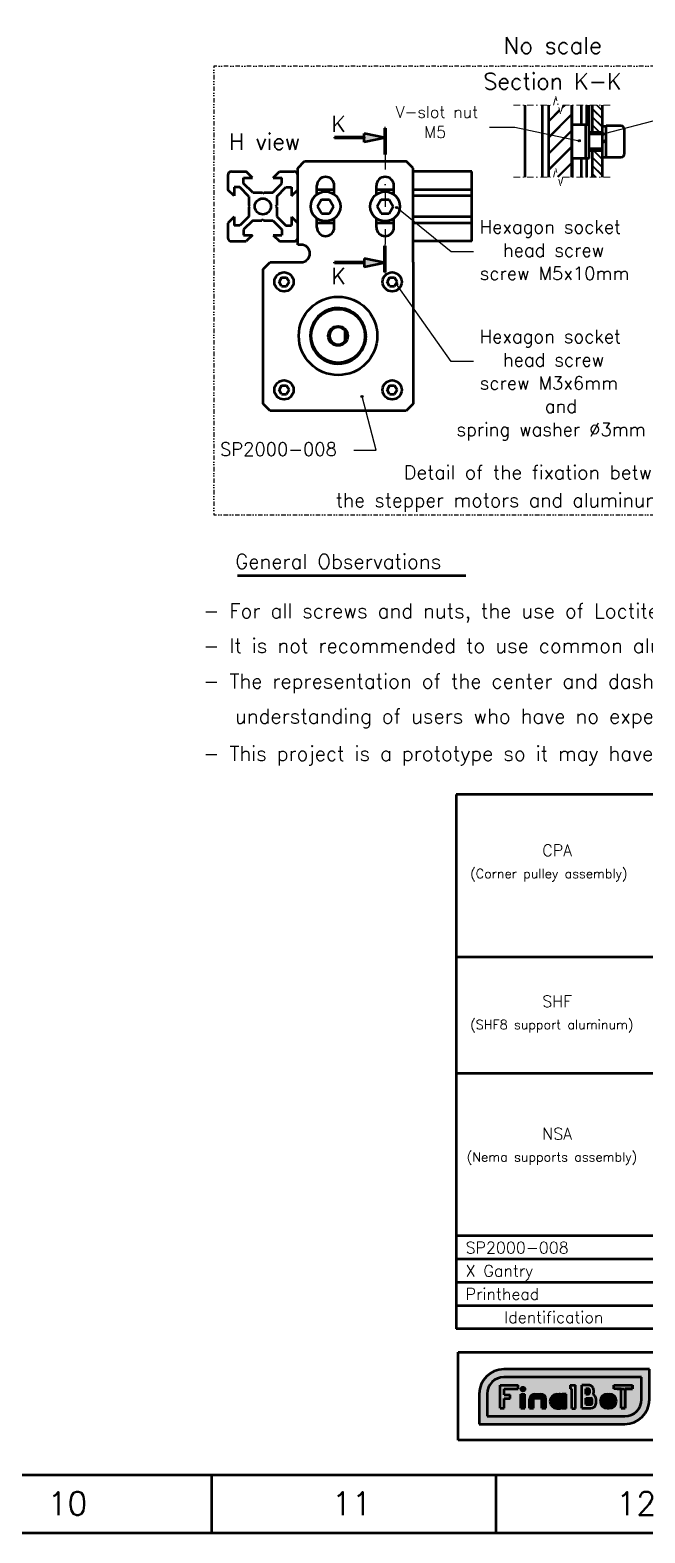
# Model space of a CAD drawing. Extents: x 21047 to 22882, y -7321 to -6014.
# Drawn here: x 22192 to 22457, y -7321 to -6674 of the extents above; entities that cross this region are included whole.
import ezdxf

# ---------------------------------------------------------------- set-up
doc = ezdxf.new("R2010")
doc.units = 0
for name, pattern in [('DASHDOTTINY', [3.81, 1.905, -0.9525, 0, -0.9525]), ('DIVIDE', [31.75, 12.7, -6.35, 0, -6.35, 0, -6.35]), ('DIVIDETINY', [4.7625, 1.905, -0.9525, 0, -0.9525, 0, -0.9525])]:
    doc.linetypes.add(name, pattern=pattern)
for name, color, linetype in [('Corte', 130, 'DIVIDE'), ('Cotas', 90, 'Continuous'), ('Detalhe', 132, 'DIVIDETINY'), ('Hachura', 9, 'Continuous')]:
    doc.layers.add(name, color=color, linetype=linetype)
for name, color, linetype, lineweight in [('Encurtamento', 61, 'DASHDOTTINY', 13), ('Fixação e Transmissão', 5, 'Continuous', 50), ('Perfis e Cantoneiras', 2, 'Continuous', 50), ('Peças Usinadas', 120, 'Continuous', 50)]:
    doc.layers.add(name, color=color, linetype=linetype, lineweight=lineweight)
doc.layers.add('Motores', color=7, linetype='Continuous', lineweight=50, true_color=0x55ff00)
doc.styles.get("Standard").update_dxf_attribs({"font": 'romans.shx'})

# ---------------------------------------------------------------- blocks, each defined once
blk = doc.blocks.new('Logo FinalBot')
at = {"layer": 'Peças Usinadas'}
h = blk.add_hatch(color=160, dxfattribs=at)
h.dxf.hatch_style = 1
h.paths.add_polyline_path([(20.07, -3.68), (20.07, 4.02), (-16.79, 4.02, 0.414214), (-22.99, -2.18), (-22.99, -9.88), (13.87, -9.88, 0.414214), (20.07, -3.68)])
h.paths.add_polyline_path([(-16.79, 2.02), (18.07, 2.02), (18.07, -3.68, -0.414214), (13.87, -7.88), (-20.99, -7.88), (-20.99, -2.18, -0.414214), (-16.79, 2.02)], flags=16)
h.paths.add_polyline_path([(-17.68, 0.02), (-13.16, 0.02), (-13.16, -0.98), (-16.68, -0.98), (-16.68, -2.43), (-15.18, -2.43), (-15.18, -3.43), (-16.68, -3.43), (-16.68, -5.88), (-17.68, -5.88), (-17.68, 0.02)], flags=0)
h.paths.add_polyline_path([(0, 0), (1.39, 0), (1.39, -5.9), (0.39, -5.9), (0.39, -0.93), (0, -0.93), (0, 0)], flags=0)
h.paths.add_polyline_path([(-11.45, -1.02, -1), (-12.45, -1.02, -1), (-11.45, -1.02)], flags=0)
h.paths.add_polyline_path([(2.96, 0.02), (4.68, 0.02, -0.004522), (4.7, 0.02, -0.411567), (5.9, -1.2), (5.9, -1.97, -0.084636), (5.83, -2.4, -0.287129), (6.56, -3.57), (6.56, -4.58, -0.414214), (5.26, -5.88), (2.96, -5.88), (2.96, 0.02)], flags=0)
h.paths.add_polyline_path([(-12.45, -2.27), (-11.45, -2.27), (-11.45, -5.88), (-12.45, -5.88), (-12.45, -2.27)], flags=0)
h.paths.add_polyline_path([(-10.25, -3.57, -0.414214), (-8.95, -2.27), (-7.45, -2.27, -0.414213), (-6.15, -3.57), (-6.15, -5.88), (-7.15, -5.88), (-7.15, -3.57, 0.414214), (-7.45, -3.27), (-8.95, -3.27, 0.414214), (-9.25, -3.57), (-9.25, -5.88), (-10.25, -5.88), (-10.25, -3.57)], flags=0)
h.paths.add_polyline_path([(-5.11, -4.09, -0.414214), (-3.31, -2.29), (-2.81, -2.29, -0.11565), (-2.01, -2.48), (-2.01, -2.29), (-1.01, -2.29), (-1.01, -5.9), (-2.01, -5.9), (-2.01, -5.71, -0.114336), (-2.8, -5.9), (-3.3, -5.9, -0.411757), (-5.11, -4.09)], flags=0)
h.paths.add_polyline_path([(-4.11, -4.09, -0.414214), (-3.31, -3.29), (-2.81, -3.29, -0.414213), (-2.01, -4.09), (-2.01, -4.21, -0.37241), (-2.8, -4.9), (-3.3, -4.9, -0.40873), (-4.11, -4.09)], flags=0)
h.paths.add_polyline_path([(3.96, -3.27), (5.26, -3.27, -0.414214), (5.56, -3.57), (5.56, -4.58, -0.414214), (5.26, -4.88), (3.96, -4.88), (3.96, -3.27)], flags=0)
h.paths.add_polyline_path([(7.6, -4.07, -0.414214), (9.4, -2.27), (9.92, -2.27, -0.414214), (11.72, -4.07, -0.411757), (9.91, -5.87), (9.41, -5.87, -0.411757), (7.6, -4.07)], flags=0)
h.paths.add_polyline_path([(8.6, -4.07, -0.414214), (9.4, -3.27), (9.92, -3.27, -0.414214), (10.72, -4.07, -0.40873), (9.91, -4.87), (9.41, -4.87, -0.40873), (8.6, -4.07)], flags=0)
h.paths.add_polyline_path([(3.96, -0.98), (4.68, -0.98, -0.007603), (4.69, -0.98, -0.003081), (4.69, -0.98, -0.407969), (4.9, -1.2), (4.9, -1.97, -0.414214), (4.6, -2.27), (3.96, -2.27), (3.96, -0.98)], flags=0)
h = blk.add_hatch(color=7, dxfattribs=at)
h.dxf.hatch_style = 1
h.paths.add_polyline_path([(18.07, 2.02), (-16.79, 2.02, 0.414214), (-20.99, -2.18), (-20.99, -7.88), (13.87, -7.88, 0.414214), (18.07, -3.68), (18.07, 2.02)])
h.paths.add_polyline_path([(-17.68, 0.02), (-13.16, 0.02), (-13.16, -0.98), (-16.68, -0.98), (-16.68, -2.43), (-15.18, -2.43), (-15.18, -3.43), (-16.68, -3.43), (-16.68, -5.88), (-17.68, -5.88), (-17.68, 0.02)], flags=16)
h.paths.add_polyline_path([(-12.45, -2.27), (-11.45, -2.27), (-11.45, -5.88), (-12.45, -5.88), (-12.45, -2.27)], flags=16)
h.paths.add_polyline_path([(-8.95, -2.27), (-7.45, -2.27, -0.414213), (-6.15, -3.57), (-6.15, -5.88), (-7.15, -5.88), (-7.15, -3.57, 0.414214), (-7.45, -3.27), (-8.95, -3.27, 0.414214), (-9.25, -3.57), (-9.25, -5.88), (-10.25, -5.88), (-10.25, -3.57, -0.414214), (-8.95, -2.27)], flags=16)
h.paths.add_polyline_path([(-3.31, -2.29), (-2.81, -2.29, -0.11565), (-2.01, -2.48), (-2.01, -2.29), (-1.01, -2.29), (-1.01, -5.9), (-2.01, -5.9), (-2.01, -5.71, -0.114336), (-2.8, -5.9), (-3.3, -5.9, -0.411757), (-5.11, -4.09, -0.414214), (-3.31, -2.29)], flags=16)
h.paths.add_polyline_path([(-3.31, -3.29), (-2.81, -3.29, -0.414213), (-2.01, -4.09), (-2.01, -4.21, -0.37241), (-2.8, -4.9), (-3.3, -4.9, -0.40873), (-4.11, -4.09, -0.414214), (-3.31, -3.29)], flags=0)
h.paths.add_polyline_path([(0.39, -0.93), (0, -0.93), (0, 0), (1.39, 0), (1.39, -5.9), (0.39, -5.9), (0.39, -0.93)], flags=16)
h.paths.add_polyline_path([(2.96, 0.02), (4.68, 0.02, -0.004522), (4.7, 0.02, -0.411567), (5.9, -1.2), (5.9, -1.97, -0.084636), (5.83, -2.4, -0.287129), (6.56, -3.57), (6.56, -4.58, -0.414214), (5.26, -5.88), (2.96, -5.88), (2.96, 0.02)], flags=16)
h.paths.add_polyline_path([(3.96, -3.27), (5.26, -3.27, -0.414214), (5.56, -3.57), (5.56, -4.58, -0.414214), (5.26, -4.88), (3.96, -4.88), (3.96, -3.27)], flags=0)
h.paths.add_polyline_path([(9.4, -2.27), (9.92, -2.27, -0.414214), (11.72, -4.07, -0.411757), (9.91, -5.87), (9.41, -5.87, -0.411757), (7.6, -4.07, -0.414214), (9.4, -2.27)], flags=16)
h.paths.add_polyline_path([(9.4, -3.27), (9.92, -3.27, -0.414214), (10.72, -4.07, -0.40873), (9.91, -4.87), (9.41, -4.87, -0.40873), (8.6, -4.07, -0.414214), (9.4, -3.27)], flags=0)
h.paths.add_polyline_path([(12.92, -0.98), (11.87, -0.98), (11.07, -0.98), (11.07, 0.02), (15.77, 0.02), (15.77, -0.98), (13.92, -0.98), (13.92, -5.87), (12.92, -5.87), (12.92, -0.98)], flags=16)
h.paths.add_polyline_path([(-11.45, -1.02, -1), (-12.45, -1.02, -1), (-11.45, -1.02)], flags=16)
h.paths.add_polyline_path([(3.96, -0.98), (4.68, -0.98, -0.007603), (4.69, -0.98, -0.003081), (4.69, -0.98, -0.407969), (4.9, -1.2), (4.9, -1.97, -0.414214), (4.6, -2.27), (3.96, -2.27), (3.96, -0.98)], flags=0)
h = blk.add_hatch(color=160, dxfattribs=at)
h.dxf.hatch_style = 1
h.paths.add_polyline_path([(-15.18, -2.43), (-16.68, -2.43), (-16.68, -0.98), (-13.16, -0.98), (-13.16, 0.02), (-17.68, 0.02), (-17.68, -5.88), (-16.68, -5.88), (-16.68, -3.43), (-15.18, -3.43), (-15.18, -2.43)])
h = blk.add_hatch(color=160, dxfattribs=at)
h.dxf.hatch_style = 1
h.paths.add_polyline_path([(1.39, 0), (0, 0), (0, -0.93), (0.39, -0.93), (0.39, -5.9), (1.39, -5.9), (1.39, 0)])
h = blk.add_hatch(color=160, dxfattribs=at)
h.dxf.hatch_style = 1
h.paths.add_polyline_path([(6.56, -4.58), (6.56, -3.57, 0.287129), (5.83, -2.4, 0.084636), (5.9, -1.97), (5.9, -1.2, 0.411567), (4.7, 0.02), (4.68, 0.02), (2.96, 0.02), (2.96, -5.88), (5.26, -5.88, 0.414213), (6.56, -4.58)])
h.paths.add_polyline_path([(3.96, -0.98), (4.68, -0.98, -0.007603), (4.69, -0.98, -0.003081), (4.69, -0.98, -0.407969), (4.9, -1.2), (4.9, -1.97, -0.414214), (4.6, -2.27), (3.96, -2.27), (3.96, -0.98)], flags=16)
h.paths.add_polyline_path([(3.96, -3.27), (5.26, -3.27, -0.414214), (5.56, -3.57), (5.56, -4.58, -0.414214), (5.26, -4.88), (3.96, -4.88), (3.96, -3.27)], flags=16)
h = blk.add_hatch(color=160, dxfattribs=at)
h.dxf.hatch_style = 1
h.paths.add_polyline_path([(15.77, 0.02), (11.07, 0.02), (11.07, -0.98), (12.92, -0.98), (12.92, -5.87), (13.92, -5.87), (13.92, -0.98), (15.77, -0.98), (15.77, 0.02)])
h = blk.add_hatch(color=160, dxfattribs=at)
h.dxf.hatch_style = 1
h.paths.add_polyline_path([(-11.45, -1.02, 1), (-12.45, -1.02, 1), (-11.45, -1.02)])
h = blk.add_hatch(color=160, dxfattribs=at)
h.dxf.hatch_style = 1
h.paths.add_polyline_path([(-11.45, -2.27), (-12.45, -2.27), (-12.45, -5.88), (-11.45, -5.88), (-11.45, -2.27)])
h = blk.add_hatch(color=160, dxfattribs=at)
h.dxf.hatch_style = 1
h.paths.add_polyline_path([(-7.45, -2.27), (-8.95, -2.27, 0.414214), (-10.25, -3.57), (-10.25, -5.88), (-9.25, -5.88), (-9.25, -3.57, -0.414214), (-8.95, -3.27), (-7.45, -3.27, -0.414213), (-7.15, -3.57), (-7.15, -5.88), (-6.15, -5.88), (-6.15, -3.57, 0.414214), (-7.45, -2.27)])
h = blk.add_hatch(color=160, dxfattribs=at)
h.dxf.hatch_style = 1
h.paths.add_polyline_path([(-1.01, -2.29), (-2.01, -2.29), (-2.01, -2.48, 0.11565), (-2.81, -2.29), (-3.31, -2.29, 0.414214), (-5.11, -4.09, 0.411757), (-3.3, -5.9), (-2.8, -5.9, 0.114336), (-2.01, -5.71), (-2.01, -5.9), (-1.01, -5.9), (-1.01, -2.29)])
h.paths.add_polyline_path([(-4.11, -4.09, -0.414214), (-3.31, -3.29), (-2.81, -3.29, -0.414214), (-2.01, -4.09), (-2.01, -4.21, -0.37241), (-2.8, -4.9), (-3.3, -4.9, -0.40873), (-4.11, -4.09)], flags=16)
h = blk.add_hatch(color=7, dxfattribs=at)
h.dxf.hatch_style = 1
h.paths.add_polyline_path([(-2.81, -3.29), (-3.31, -3.29, 0.414214), (-4.11, -4.09, 0.40873), (-3.3, -4.9), (-2.8, -4.9, 0.372409), (-2.01, -4.21), (-2.01, -4.09, 0.414214), (-2.81, -3.29)])
h = blk.add_hatch(color=7, dxfattribs=at)
h.dxf.hatch_style = 1
h.paths.add_polyline_path([(4.9, -1.2, 0.407969), (4.69, -0.98), (4.68, -0.98), (3.96, -0.98), (3.96, -2.27), (4.6, -2.27, 0.414214), (4.9, -1.97), (4.9, -1.2)])
h = blk.add_hatch(color=7, dxfattribs=at)
h.dxf.hatch_style = 1
h.paths.add_polyline_path([(5.56, -3.57, 0.414214), (5.26, -3.27), (3.96, -3.27), (3.96, -4.88), (5.26, -4.88, 0.414214), (5.56, -4.58), (5.56, -3.57)])
h = blk.add_hatch(color=160, dxfattribs=at)
h.dxf.hatch_style = 1
h.paths.add_polyline_path([(11.72, -4.07, 0.414214), (9.92, -2.27), (9.4, -2.27, 0.414214), (7.6, -4.07, 0.411757), (9.41, -5.87), (9.91, -5.87, 0.411757), (11.72, -4.07)])
h.paths.add_polyline_path([(8.6, -4.07, -0.414214), (9.4, -3.27), (9.92, -3.27, -0.414214), (10.72, -4.07, -0.40873), (9.91, -4.87), (9.41, -4.87, -0.40873), (8.6, -4.07)], flags=16)
h = blk.add_hatch(color=7, dxfattribs=at)
h.dxf.hatch_style = 1
h.paths.add_polyline_path([(9.92, -3.27), (9.4, -3.27, 0.414214), (8.6, -4.07, 0.40873), (9.41, -4.87), (9.91, -4.87, 0.40873), (10.72, -4.07, 0.414214), (9.92, -3.27)])
at = {"layer": 'Peças Usinadas', "color": 160}
for p, q in [((20.07, 4.02), (-16.79, 4.02)), ((20.07, -3.68), (20.07, 4.02)), ((-17.68, 0.02), (-13.16, 0.02)), ((-17.68, -5.88), (-17.68, 0.02)), ((18.07, 2.02), (-16.79, 2.02)), ((-13.16, -0.98), (-13.16, 0.02)), ((0, 0), (1.39, 0)), ((0, 0), (0, -0.93)), ((1.39, -5.9), (1.39, 0)), ((4.7, 0.02), (2.96, 0.02)), ((2.96, -5.88), (2.96, 0.02)), ((11.07, 0.02), (15.77, 0.02)), ((11.07, -0.98), (11.07, 0.02)), ((11.07, 0.02), (15.77, 0.02)), ((11.07, -0.98), (11.07, 0.02)), ((15.77, -0.98), (15.77, 0.02)), ((15.77, 0.02), (15.77, -0.98)), ((18.07, -3.68), (18.07, 2.02)), ((-22.99, -2.18), (-22.99, -9.88)), ((-20.99, -2.18), (-20.99, -7.88)), ((-16.68, -2.43), (-16.68, -0.98)), ((-16.68, -0.98), (-13.16, -0.98)), ((-16.68, -2.43), (-15.18, -2.43)), ((-16.68, -3.43), (-15.18, -3.43)), ((-16.68, -5.88), (-16.68, -3.43)), ((-15.18, -3.43), (-15.18, -2.43)), ((-12.45, -2.27), (-11.45, -2.27)), ((-12.45, -5.88), (-12.45, -2.27)), ((-11.45, -5.88), (-11.45, -2.27)), ((-10.25, -5.88), (-10.25, -3.57)), ((-9.25, -5.88), (-9.25, -3.57)), ((-8.95, -2.27), (-7.45, -2.27)), ((-8.95, -3.27), (-7.45, -3.27)), ((-7.15, -5.88), (-7.15, -3.57)), ((-6.15, -5.88), (-6.15, -3.57)), ((-3.31, -2.29), (-2.81, -2.29)), ((-3.31, -3.29), (-2.81, -3.29)), ((-2.01, -2.48), (-2.01, -2.29)), ((-1.01, -2.29), (-2.01, -2.29)), ((-1.01, -5.9), (-1.01, -2.29)), ((0.39, -0.93), (0, -0.93)), ((0.39, -5.9), (0.39, -0.93)), ((4.7, -0.98), (3.96, -0.98)), ((3.96, -2.27), (3.96, -0.98)), ((3.96, -2.27), (4.6, -2.27)), ((3.96, -4.88), (3.96, -3.27)), ((3.96, -3.27), (5.26, -3.27)), ((4.9, -1.2), (4.9, -1.97)), ((5.56, -4.58), (5.56, -3.57)), ((5.9, -1.2), (5.9, -1.97)), ((6.56, -4.58), (6.56, -3.57)), ((9.4, -2.27), (9.92, -2.27)), ((9.4, -3.27), (9.92, -3.27)), ((12.92, -0.98), (11.07, -0.98)), ((11.87, -0.98), (13.72, -0.98)), ((12.92, -5.87), (12.92, -0.98)), ((12.92, -5.87), (12.92, -0.98)), ((13.92, -0.98), (15.77, -0.98)), ((13.92, -5.87), (13.92, -0.98)), ((13.92, -0.98), (13.92, -5.87)), ((15.77, -0.98), (13.92, -0.98)), ((-17.68, -5.88), (-16.68, -5.88)), ((-12.45, -5.88), (-11.45, -5.88)), ((-10.25, -5.88), (-9.25, -5.88)), ((-7.15, -5.88), (-6.15, -5.88)), ((-3.3, -4.9), (-2.8, -4.9)), ((-3.3, -5.9), (-2.8, -5.9)), ((-2.01, -4.21), (-2.01, -4.09)), ((-2.01, -5.9), (-2.01, -5.71)), ((-1.01, -5.9), (-2.01, -5.9)), ((0.39, -5.9), (1.39, -5.9)), ((2.96, -5.88), (5.26, -5.88)), ((3.96, -4.88), (5.26, -4.88)), ((9.41, -4.87), (9.91, -4.87)), ((9.41, -5.87), (9.91, -5.87)), ((12.92, -5.87), (13.92, -5.87)), ((13.92, -5.87), (12.92, -5.87)), ((-22.99, -9.88), (13.87, -9.88)), ((-20.99, -7.88), (13.87, -7.88))]:
    blk.add_line(p, q, dxfattribs=at)
blk.add_circle((-11.95, -1.02), 0.5, dxfattribs=at)
for centre, radius, start, end in [((-16.79, -2.18), 6.2, 90, 180), ((-16.79, -2.18), 4.2, 90, 180), ((4.69, -1.2), 1.22, 0, 91.2243), ((-8.95, -3.57), 1.3, 90, 180), ((-8.95, -3.57), 0.299, 90, 180), ((-7.45, -3.57), 1.3, 360, 90), ((-7.45, -3.57), 0.299, 0, 90), ((-3.31, -4.09), 1.8, 90, 180), ((-3.31, -4.09), 0.8, 90, 180), ((-2.81, -4.09), 1.8, 63.6122, 90), ((-2.81, -4.09), 0.8, 0, 90), ((4.6, -1.97), 0.3, 270, 360), ((4.69, -1.2), 0.218, 360, 91.2243), ((4.69, -1.2), 0.218, 360, 89.4819), ((5.26, -3.57), 0.3, 0, 90), ((4.6, -1.97), 1.3, 340.6489, 360), ((5.26, -3.57), 1.3, 360, 64.0812), ((5.26, -3.57), 1.3, 360, 64.0812), ((9.4, -4.07), 1.8, 90, 180), ((9.4, -4.07), 0.8, 90, 180), ((9.92, -4.07), 1.8, 0, 90), ((9.92, -4.07), 0.8, 0, 90), ((13.87, -3.68), 6.2, 270, 360), ((13.87, -3.68), 4.2, 270, 360), ((-3.3, -4.08), 1.81, 180.2938, 269.8127), ((-3.3, -4.08), 0.814, 180.6566, 269.5819), ((-2.8, -4.1), 0.8, 270, 351.7033), ((-2.8, -4.1), 1.8, 270, 296.0907), ((5.26, -4.58), 1.3, 270, 360), ((5.26, -4.58), 0.3, 270, 360), ((9.42, -4.06), 1.81, 180.2938, 269.8127), ((9.42, -4.06), 0.814, 180.6566, 269.5819), ((9.91, -4.06), 0.814, 270.4181, 359.3434), ((9.91, -4.06), 1.81, 270.1873, 359.7062)]:
    blk.add_arc(centre, radius, start, end, dxfattribs=at)

msp = doc.modelspace()

# ---------------------------------------------------------------- hatches: boundary and pattern name
at = {"layer": 'Cotas'}
h = msp.add_hatch(color=256, dxfattribs=at)
h.dxf.hatch_style = 1
h.paths.add_polyline_path([(22429.136, -6721.678, 0.2411741), (22428.947, -6721.308, 0.6113775), (22428.224, -6721.678, 1), (22429.136, -6721.678)])
h = msp.add_hatch(color=256, dxfattribs=at)
h.dxf.hatch_style = 1
h.paths.add_polyline_path([(22439.869, -6718.77, 0.2411741), (22439.68, -6718.4, 0.6113775), (22438.957, -6718.77, 1), (22439.869, -6718.77)])
h = msp.add_hatch(color=256, dxfattribs=at)
h.dxf.hatch_style = 1
h.paths.add_polyline_path([(22350.547, -6750.437, 0.2411741), (22350.357, -6750.066, 0.6113775), (22349.634, -6750.437, 1), (22350.547, -6750.437)])
h = msp.add_hatch(color=256, dxfattribs=at)
h.dxf.hatch_style = 1
h.paths.add_polyline_path([(22350.547, -6783.437, 0.2411741), (22350.357, -6783.066, 0.6113775), (22349.634, -6783.437, 1), (22350.547, -6783.437)])
h = msp.add_hatch(color=256, dxfattribs=at)
h.dxf.hatch_style = 1
h.paths.add_polyline_path([(22335.665, -6831.767, 0.2411741), (22335.476, -6831.397, 0.6113775), (22334.753, -6831.767, 1), (22335.665, -6831.767)])
at = {"layer": 'Hachura'}
h = msp.add_hatch(dxfattribs=at)
h.set_pattern_fill('JIS_LC_8A', color=256, scale=0.6325, angle=180)
h.paths.add_polyline_path([(22415.523, -6706.381), (22417.584, -6706.381), (22418.598, -6702.684), (22420.625, -6710.078), (22421.639, -6706.381), (22425.313, -6706.381), (22425.313, -6737.333), (22421.639, -6737.333), (22420.625, -6741.031), (22418.598, -6733.636), (22417.584, -6737.333), (22415.523, -6737.333), (22415.523, -6706.381)])
h = msp.add_hatch(dxfattribs=at)
h.set_pattern_fill('JIS_LC_8A', color=256, scale=0.31625, angle=89.999996)
h.paths.add_polyline_path([(22434.377, -6706.381), (22438.66, -6706.381), (22438.66, -6706.381), (22438.66, -6718.105), (22434.378, -6718.105), (22434.377, -6706.381)])
h = msp.add_hatch(dxfattribs=at)
h.set_pattern_fill('JIS_LC_8A', color=256, scale=0.31625, angle=89.999996)
h.paths.add_polyline_path([(22434.378, -6725.989), (22438.66, -6725.989), (22438.661, -6728.718), (22438.661, -6737.333), (22434.378, -6737.333), (22434.378, -6725.989)])
at = {"layer": 'Perfis e Cantoneiras'}
h = msp.add_hatch(color=130, dxfattribs=at)
h.dxf.hatch_style = 1
h.paths.add_polyline_path([(22323.39, -6720.614), (22336.175, -6720.614), (22336.175, -6720.176), (22323.39, -6720.176), (22323.39, -6720.614)])
h = msp.add_hatch(color=130, dxfattribs=at)
h.dxf.hatch_style = 1
h.paths.add_polyline_path([(22336.175, -6722.244), (22345.146, -6720.395), (22336.175, -6718.547), (22336.175, -6720.395), (22336.175, -6722.244)])
h = msp.add_hatch(color=130, dxfattribs=at)
h.dxf.hatch_style = 1
h.paths.add_polyline_path([(22344.927, -6727.656), (22345.146, -6727.656), (22345.364, -6727.656), (22345.364, -6716.271), (22344.927, -6716.271), (22344.927, -6720.35), (22345.146, -6720.395), (22344.927, -6720.44), (22344.927, -6727.656)])
h = msp.add_hatch(color=130, dxfattribs=at)
h.dxf.hatch_style = 1
h.paths.add_polyline_path([(22344.926, -6766.928), (22345.144, -6766.928), (22345.363, -6766.928), (22345.363, -6778.313), (22344.926, -6778.313), (22344.926, -6774.234), (22345.144, -6774.189), (22344.926, -6774.144), (22344.926, -6766.928)])
h = msp.add_hatch(color=130, dxfattribs=at)
h.dxf.hatch_style = 1
h.paths.add_polyline_path([(22336.174, -6772.341), (22345.144, -6774.189), (22336.174, -6776.038), (22336.174, -6774.189), (22336.174, -6772.341)])
h = msp.add_hatch(color=130, dxfattribs=at)
h.dxf.hatch_style = 1
h.paths.add_polyline_path([(22323.389, -6773.97), (22336.174, -6773.97), (22336.174, -6774.408), (22323.389, -6774.408), (22323.389, -6773.97)])

# ---------------------------------------------------------------- linework, layer by layer
at = {"layer": 'Corte', "ltscale": 0.5}
msp.add_line((22345.146, -6727.656), (22345.146, -6766.928), dxfattribs=at)
at = {"layer": 'Cotas'}
for p, q in [((22463.647, -6712.439), (22439.413, -6718.77)), ((22390.056, -6715.787), (22400.948, -6715.787)), ((22400.948, -6715.787), (22428.68, -6721.678)), ((22373.512, -6769.568), (22350.09, -6750.437)), ((22383.113, -6769.568), (22373.512, -6769.568)), ((22373.512, -6816.761), (22350.09, -6783.437)), ((22383.113, -6816.761), (22373.512, -6816.761)), ((22341.294, -6854.915), (22335.209, -6831.767)), ((22331.692, -6854.915), (22341.294, -6854.915))]:
    msp.add_line(p, q, dxfattribs=at)
for centre in [(22428.68, -6721.678), (22439.413, -6718.77), (22350.09, -6750.437), (22350.09, -6783.437), (22335.209, -6831.767)]:
    msp.add_circle(centre, 0.456, dxfattribs=at)
at = {"layer": 'Detalhe', "flags": 128}
msp.add_lwpolyline([(22570.42, -6689.6), (22271.478, -6689.6), (22271.478, -6882.76), (22570.42, -6882.76)], close=True, dxfattribs=at)
at = {"layer": 'Encurtamento', "color": 4, "ltscale": 1.5}
for p, q in [((22417.584, -6706.381), (22418.598, -6702.684)), ((22420.625, -6710.078), (22418.598, -6702.684)), ((22400.382, -6706.381), (22417.584, -6706.381)), ((22421.639, -6706.381), (22420.625, -6710.078)), ((22421.639, -6706.381), (22442.45, -6706.381)), ((22417.584, -6737.333), (22418.598, -6733.636)), ((22420.625, -6741.031), (22418.598, -6733.636)), ((22400.382, -6737.333), (22417.584, -6737.333)), ((22421.639, -6737.333), (22420.625, -6741.031)), ((22421.639, -6737.333), (22442.45, -6737.333))]:
    msp.add_line(p, q, dxfattribs=at)
at = {"layer": 'Fixação e Transmissão'}
for p, q in [((22432.927, -6729.299), (22432.927, -6706.381)), ((22432.927, -6714.795), (22425.675, -6714.795)), ((22425.675, -6729.299), (22425.675, -6714.795)), ((22431.477, -6729.299), (22431.477, -6714.795)), ((22438.661, -6728.718), (22438.661, -6715.375)), ((22446.601, -6715.305), (22440.256, -6715.305)), ((22440.256, -6728.789), (22440.256, -6715.305)), ((22438.66, -6718.105), (22432.927, -6718.105)), ((22438.66, -6718.421), (22432.927, -6718.421)), ((22440.256, -6721.615), (22438.661, -6722.047)), ((22440.256, -6722.047), (22438.661, -6722.478)), ((22440.256, -6728.718), (22440.256, -6722.047)), ((22448.188, -6727.203), (22448.188, -6716.892)), ((22438.66, -6725.673), (22432.927, -6725.673)), ((22438.66, -6725.989), (22432.927, -6725.989)), ((22432.927, -6729.299), (22425.675, -6729.299)), ((22440.256, -6728.789), (22446.601, -6728.789)), ((22317.778, -6746.971), (22316.046, -6749.971)), ((22321.242, -6746.971), (22322.974, -6749.971)), ((22343.414, -6746.971), (22341.682, -6749.971)), ((22346.878, -6746.971), (22348.61, -6749.971)), ((22317.778, -6752.971), (22316.046, -6749.971)), ((22321.242, -6752.971), (22322.974, -6749.971)), ((22321.242, -6752.971), (22321.242, -6752.971)), ((22343.414, -6752.971), (22341.682, -6749.971)), ((22346.878, -6752.971), (22348.61, -6749.971)), ((22346.878, -6752.971), (22346.878, -6752.971)), ((22300.562, -6780.569), (22299.478, -6782.446)), ((22300.562, -6784.323), (22299.478, -6782.446)), ((22302.729, -6780.569), (22303.813, -6782.446)), ((22302.729, -6784.323), (22303.813, -6782.446)), ((22347.062, -6780.569), (22345.978, -6782.446)), ((22347.062, -6784.323), (22345.978, -6782.446)), ((22349.229, -6780.569), (22350.313, -6782.446)), ((22349.229, -6784.323), (22350.313, -6782.446)), ((22300.562, -6827.069), (22299.478, -6828.946)), ((22300.562, -6830.823), (22299.478, -6828.946)), ((22302.729, -6827.069), (22303.813, -6828.946)), ((22302.729, -6830.823), (22303.813, -6828.946)), ((22347.062, -6827.069), (22345.978, -6828.946)), ((22347.062, -6830.823), (22345.978, -6828.946)), ((22349.229, -6827.069), (22350.313, -6828.946)), ((22349.229, -6830.823), (22350.313, -6828.946))]:
    msp.add_line(p, q, dxfattribs=at)
at = {"layer": 'Fixação e Transmissão', "ltscale": 0.1}
for p, q in [((22438.661, -6715.375), (22440.256, -6715.375)), ((22438.661, -6728.718), (22440.256, -6728.718)), ((22317.778, -6746.971), (22321.242, -6746.971)), ((22343.414, -6746.971), (22346.878, -6746.971)), ((22317.778, -6752.971), (22321.242, -6752.971)), ((22343.414, -6752.971), (22346.878, -6752.971)), ((22300.562, -6780.569), (22302.729, -6780.569)), ((22300.562, -6784.323), (22302.729, -6784.323)), ((22347.062, -6780.569), (22349.229, -6780.569)), ((22347.062, -6784.323), (22349.229, -6784.323)), ((22300.562, -6827.069), (22302.729, -6827.069)), ((22300.562, -6830.823), (22302.729, -6830.823)), ((22347.062, -6827.069), (22349.229, -6827.069)), ((22347.062, -6830.823), (22349.229, -6830.823))]:
    msp.add_line(p, q, dxfattribs=at)
at = {"layer": 'Fixação e Transmissão'}
for centre, radius in [((22319.51, -6749.971), 6.375), ((22345.146, -6749.971), 6.375), ((22301.646, -6782.446), 4.125), ((22348.146, -6782.446), 4.125), ((22324.896, -6805.696), 11.55), ((22324.896, -6805.696), 4.2), ((22301.646, -6828.946), 4.125), ((22348.146, -6828.946), 4.125)]:
    msp.add_circle(centre, radius, dxfattribs=at)
for centre, radius, start, end in [((22446.601, -6716.892), 1.586, 360, 90), ((22446.601, -6727.203), 1.586, 270, 360), ((22324.896, -6805.696), 12, 142.2, 322.2001), ((22324.896, -6805.696), 12, 322.2001, 142.2), ((22324.896, -6805.696), 3.75, 142.2, 322.2001), ((22324.896, -6805.696), 3.75, 322.2001, 142.2)]:
    msp.add_arc(centre, radius, start, end, dxfattribs=at)
for points, degree in [([(22318.353, -6795.639), (22318.327, -6795.654), (22318.327, -6795.654)], 2), ([(22318.483, -6795.555), (22318.407, -6795.603), (22318.369, -6795.628)], 2), ([(22318.933, -6795.283), (22318.788, -6795.367), (22318.674, -6795.436)], 2), ([(22319.581, -6794.938), (22319.359, -6795.048), (22319.172, -6795.15)], 2), ([(22320.384, -6794.577), (22320.18, -6794.661), (22319.979, -6794.751)], 2), ([(22320.862, -6794.395), (22320.798, -6794.419)], 1), ([(22321.209, -6794.278), (22321.093, -6794.316)], 1), ([(22321.918, -6794.073), (22321.77, -6794.11), (22321.591, -6794.161)], 2), ([(22322.563, -6793.926), (22322.562, -6793.926), (22322.398, -6793.96)], 2), ([(22336.872, -6806.473), (22336.885, -6806.259), (22336.891, -6806.071)], 2), ([(22336.887, -6805.216), (22336.879, -6805.027), (22336.878, -6805.029)], 2), ([(22336.878, -6805.029), (22336.879, -6805.03), (22336.885, -6805.188)], 2), ([(22336.896, -6805.674), (22336.899, -6805.975), (22336.878, -6806.37)], 2), ([(22336.896, -6805.723), (22336.897, -6805.566), (22336.894, -6805.438)], 2), ([(22336.257, -6809.562), (22336.258, -6809.557), (22336.311, -6809.403)], 2), ([(22336.269, -6809.529), (22336.257, -6809.562), (22336.257, -6809.562)], 2), ([(22336.315, -6809.385), (22336.288, -6809.472), (22336.273, -6809.515)], 2), ([(22336.374, -6809.199), (22336.398, -6809.119), (22336.425, -6809.028)], 2), ([(22336.461, -6808.899), (22336.419, -6809.05), (22336.381, -6809.173)], 2), ([(22336.453, -6808.93), (22336.494, -6808.782), (22336.539, -6808.602)], 2), ([(22336.638, -6808.177), (22336.594, -6808.383), (22336.549, -6808.563)], 2), ([(22336.63, -6808.212), (22336.674, -6808.005), (22336.713, -6807.786)], 2), ([(22336.789, -6807.3), (22336.759, -6807.519), (22336.722, -6807.738)], 2), ([(22336.782, -6807.348), (22336.813, -6807.132), (22336.834, -6806.913)], 2), ([(22315.999, -6813.748), (22315.869, -6813.604), (22315.869, -6813.603)], 2), ([(22315.869, -6813.603), (22315.869, -6813.601), (22316.023, -6813.784), (22316.307, -6814.077)], 3), ([(22316.353, -6814.123), (22316.197, -6813.964), (22316.089, -6813.847)], 2), ([(22316.649, -6814.413), (22316.739, -6814.498), (22316.836, -6814.586)], 2), ([(22316.901, -6814.645), (22316.853, -6814.602)], 1), ([(22317.507, -6815.151), (22317.592, -6815.218)], 1), ([(22317.579, -6815.208), (22317.556, -6815.19)], 1), ([(22318.179, -6815.64), (22318.219, -6815.668)], 1), ([(22318.483, -6815.839), (22318.389, -6815.78), (22318.291, -6815.715)], 2), ([(22318.861, -6816.069), (22319.223, -6816.278), (22319.454, -6816.391), (22319.481, -6816.405)], 3), ([(22319.482, -6816.406), (22319.482, -6816.407), (22319.368, -6816.348)], 2), ([(22319.482, -6816.406), (22319.482, -6816.406)], 1)]:
    msp.add_open_spline(points, degree=degree, dxfattribs=at)
at = {"layer": 'Hachura'}
for p, q in [((22438.66, -6719.146), (22432.927, -6719.146)), ((22438.66, -6724.948), (22432.927, -6724.948))]:
    msp.add_line(p, q, dxfattribs=at)
at = {"layer": 'Motores'}
msp.add_line((22327.896, -6807.946), (22327.896, -6803.446), dxfattribs=at)
msp.add_line((22327.896, -6807.946), (22327.896, -6803.446), dxfattribs=at)
for start, end in [(36.8699, 180), (180, 323.1301)]:
    msp.add_arc((22324.896, -6805.696), 3.75, start, end, dxfattribs=at)
for points in [[(22321.191, -6805.113), (22321.146, -6805.402), (22321.146, -6805.696)], [(22321.146, -6805.696), (22321.146, -6805.989), (22321.191, -6806.28)], [(22321.327, -6804.544), (22321.237, -6804.823), (22321.191, -6805.113)], [(22321.55, -6804.003), (22321.417, -6804.265), (22321.327, -6804.544)], [(22321.854, -6803.503), (22321.682, -6803.742), (22321.55, -6804.003)], [(22322.232, -6803.056), (22322.025, -6803.265), (22321.854, -6803.503)], [(22322.674, -6802.675), (22322.438, -6802.848), (22322.232, -6803.056)], [(22323.171, -6802.366), (22322.911, -6802.501), (22322.674, -6802.675)], [(22323.71, -6802.138), (22323.432, -6802.231), (22323.171, -6802.366)], [(22324.278, -6801.997), (22323.988, -6802.045), (22323.71, -6802.138)], [(22324.86, -6801.946), (22324.567, -6801.949), (22324.278, -6801.997)], [(22325.444, -6801.987), (22325.154, -6801.943), (22324.86, -6801.946)], [(22326.014, -6802.117), (22325.734, -6802.029), (22325.444, -6801.987)], [(22326.557, -6802.333), (22326.294, -6802.204), (22326.014, -6802.117)], [(22327.059, -6802.633), (22326.82, -6802.464), (22326.557, -6802.333)], [(22327.509, -6803.007), (22327.299, -6802.803), (22327.059, -6802.633)], [(22327.896, -6803.446), (22327.72, -6803.211), (22327.509, -6803.007)], [(22327.896, -6803.446), (22327.896, -6803.445), (22327.973, -6803.553)], [(22327.896, -6803.446), (22327.897, -6803.446), (22327.973, -6803.553)], [(22327.973, -6803.553), (22328.012, -6803.608), (22328.066, -6803.692)], [(22327.973, -6803.553), (22328.059, -6803.67), (22328.191, -6803.905)], [(22328.066, -6803.692), (22328.123, -6803.782), (22328.191, -6803.905)], [(22328.191, -6803.905), (22328.263, -6804.037), (22328.337, -6804.205)], [(22328.191, -6803.905), (22328.264, -6804.039), (22328.337, -6804.205)], [(22328.337, -6804.205), (22328.416, -6804.387), (22328.483, -6804.604)], [(22328.337, -6804.205), (22328.417, -6804.387), (22328.483, -6804.604)], [(22328.483, -6804.604), (22328.557, -6804.843), (22328.6, -6805.113)], [(22328.483, -6804.604), (22328.557, -6804.844), (22328.6, -6805.113)], [(22328.6, -6805.113), (22328.645, -6805.398), (22328.646, -6805.696)], [(22328.6, -6805.113), (22328.646, -6805.398), (22328.646, -6805.696)], [(22328.646, -6805.696), (22328.645, -6805.995), (22328.6, -6806.28)], [(22328.646, -6805.696), (22328.646, -6805.995), (22328.6, -6806.28)], [(22321.191, -6806.28), (22321.237, -6806.569), (22321.327, -6806.848)], [(22321.327, -6806.848), (22321.417, -6807.127), (22321.55, -6807.388)], [(22321.55, -6807.388), (22321.682, -6807.651), (22321.854, -6807.889)], [(22321.854, -6807.889), (22322.025, -6808.126), (22322.232, -6808.335)], [(22322.232, -6808.335), (22322.438, -6808.543), (22322.674, -6808.717)], [(22322.674, -6808.717), (22322.911, -6808.891), (22323.171, -6809.026)], [(22323.171, -6809.026), (22323.432, -6809.161), (22323.71, -6809.253)], [(22323.71, -6809.253), (22323.988, -6809.346), (22324.278, -6809.395)], [(22324.278, -6809.395), (22324.567, -6809.443), (22324.86, -6809.446)], [(22324.86, -6809.446), (22325.154, -6809.449), (22325.444, -6809.406)], [(22325.444, -6809.406), (22325.734, -6809.362), (22326.014, -6809.275)], [(22326.014, -6809.275), (22326.294, -6809.188), (22326.557, -6809.058)], [(22326.557, -6809.058), (22326.82, -6808.929), (22327.059, -6808.759)], [(22327.059, -6808.759), (22327.299, -6808.59), (22327.509, -6808.386)], [(22327.509, -6808.386), (22327.72, -6808.18), (22327.896, -6807.946)], [(22327.973, -6807.84), (22327.896, -6807.946), (22327.896, -6807.946)], [(22327.973, -6807.84), (22327.897, -6807.946), (22327.896, -6807.946)], [(22328.191, -6807.486), (22328.059, -6807.721), (22327.973, -6807.84)], [(22328.067, -6807.697), (22328.012, -6807.783), (22327.973, -6807.84)], [(22328.191, -6807.486), (22328.124, -6807.609), (22328.067, -6807.697)], [(22328.336, -6807.187), (22328.263, -6807.354), (22328.191, -6807.486)], [(22328.336, -6807.187), (22328.264, -6807.352), (22328.191, -6807.486)], [(22328.483, -6806.788), (22328.416, -6807.006), (22328.336, -6807.187)], [(22328.483, -6806.788), (22328.416, -6807.004), (22328.336, -6807.187)], [(22328.6, -6806.28), (22328.557, -6806.55), (22328.483, -6806.788)], [(22328.6, -6806.28), (22328.557, -6806.55), (22328.483, -6806.788)]]:
    msp.add_open_spline(points, degree=2, dxfattribs=at)
at = {"layer": 'Perfis e Cantoneiras'}
for p, q in [((22405.37, -6737.333), (22405.37, -6706.381)), ((22412.912, -6737.333), (22412.912, -6706.381)), ((22415.523, -6737.333), (22415.523, -6706.381)), ((22425.313, -6706.381), (22425.313, -6737.333)), ((22425.675, -6714.795), (22425.675, -6706.381)), ((22429.446, -6706.381), (22429.446, -6714.795)), ((22431.767, -6706.381), (22431.767, -6714.795)), ((22279.01, -6734.971), (22285.31, -6734.971)), ((22288.01, -6737.671), (22285.31, -6734.971)), ((22297.01, -6737.671), (22299.71, -6734.971)), ((22299.71, -6734.971), (22306.01, -6734.971)), ((22382.51, -6734.971), (22357.146, -6734.971)), ((22425.675, -6729.299), (22425.675, -6737.333)), ((22429.446, -6729.299), (22429.446, -6737.333)), ((22431.767, -6729.299), (22431.767, -6737.333)), ((22277.51, -6736.471), (22277.51, -6742.771)), ((22284.26, -6737.671), (22288.01, -6737.671)), ((22284.26, -6740.071), (22284.26, -6737.671)), ((22288.16, -6743.971), (22284.26, -6740.071)), ((22296.86, -6743.971), (22300.76, -6740.071)), ((22297.01, -6737.671), (22300.76, -6737.671)), ((22300.76, -6740.071), (22300.76, -6737.671)), ((22280.21, -6745.471), (22277.51, -6742.771)), ((22280.21, -6741.721), (22280.21, -6745.471)), ((22282.61, -6741.721), (22280.21, -6741.721)), ((22286.51, -6745.621), (22282.61, -6741.721)), ((22286.51, -6745.621), (22286.51, -6749.596)), ((22288.16, -6743.971), (22292.135, -6743.971)), ((22292.51, -6744.346), (22292.135, -6743.971)), ((22292.51, -6744.346), (22292.885, -6743.971)), ((22292.885, -6743.971), (22296.86, -6743.971)), ((22298.51, -6745.621), (22302.41, -6741.721)), ((22298.51, -6745.621), (22298.51, -6749.596)), ((22302.41, -6741.721), (22304.81, -6741.721)), ((22304.81, -6741.721), (22304.81, -6745.471)), ((22304.81, -6745.471), (22307.51, -6742.771)), ((22323.26, -6742.771), (22315.76, -6742.771)), ((22348.896, -6742.771), (22341.396, -6742.771)), ((22382.51, -6742.771), (22357.146, -6742.771)), ((22382.51, -6745.471), (22357.146, -6745.471)), ((22286.51, -6754.321), (22282.61, -6758.221)), ((22286.885, -6749.971), (22286.51, -6749.596)), ((22286.885, -6749.971), (22286.51, -6750.346)), ((22286.51, -6750.346), (22286.51, -6754.321)), ((22298.135, -6749.971), (22298.51, -6749.596)), ((22298.135, -6749.971), (22298.51, -6750.346)), ((22298.51, -6750.346), (22298.51, -6754.321)), ((22298.51, -6754.321), (22302.41, -6758.221)), ((22280.21, -6754.471), (22277.51, -6757.171)), ((22277.51, -6757.171), (22277.51, -6763.471)), ((22280.21, -6754.471), (22280.21, -6758.221)), ((22282.61, -6758.221), (22280.21, -6758.221)), ((22288.16, -6755.971), (22284.26, -6759.871)), ((22284.26, -6759.871), (22284.26, -6762.271)), ((22288.16, -6755.971), (22292.135, -6755.971)), ((22292.51, -6755.596), (22292.135, -6755.971)), ((22292.51, -6755.596), (22292.885, -6755.971)), ((22292.885, -6755.971), (22296.86, -6755.971)), ((22296.86, -6755.971), (22300.76, -6759.871)), ((22300.76, -6759.871), (22300.76, -6762.271)), ((22302.41, -6758.221), (22304.81, -6758.221)), ((22304.81, -6754.471), (22307.51, -6757.171)), ((22304.81, -6754.471), (22304.81, -6758.221)), ((22323.26, -6757.171), (22315.76, -6757.171)), ((22348.896, -6757.171), (22341.396, -6757.171)), ((22382.51, -6754.471), (22357.146, -6754.471)), ((22382.51, -6757.171), (22357.146, -6757.171)), ((22279.01, -6764.971), (22285.31, -6764.971)), ((22284.26, -6762.271), (22288.01, -6762.271)), ((22288.01, -6762.271), (22285.31, -6764.971)), ((22297.01, -6762.271), (22299.71, -6764.971)), ((22297.01, -6762.271), (22300.76, -6762.271)), ((22299.71, -6764.971), (22306.01, -6764.971)), ((22382.51, -6764.971), (22357.146, -6764.971))]:
    msp.add_line(p, q, dxfattribs=at)
at = {"layer": 'Perfis e Cantoneiras', "color": 130}
for p, q in [((22336.175, -6720.176), (22323.39, -6720.176)), ((22323.39, -6720.176), (22323.39, -6720.614)), ((22336.175, -6720.614), (22323.39, -6720.614)), ((22336.175, -6722.244), (22336.175, -6718.547)), ((22345.146, -6720.395), (22336.175, -6718.547)), ((22336.175, -6720.176), (22336.175, -6720.614)), ((22345.146, -6720.395), (22336.175, -6722.244)), ((22344.927, -6716.271), (22344.927, -6727.656)), ((22345.364, -6716.271), (22344.927, -6716.271)), ((22345.364, -6716.271), (22345.364, -6727.656)), ((22344.926, -6778.313), (22344.926, -6766.928)), ((22345.363, -6766.928), (22344.926, -6766.928)), ((22345.363, -6778.313), (22345.363, -6766.928)), ((22345.144, -6774.189), (22336.174, -6772.341)), ((22336.174, -6772.341), (22336.174, -6776.038)), ((22336.174, -6773.97), (22323.389, -6773.97)), ((22323.389, -6774.408), (22323.389, -6773.97)), ((22336.174, -6774.408), (22323.389, -6774.408)), ((22336.174, -6774.408), (22336.174, -6773.97)), ((22345.144, -6774.189), (22336.174, -6776.038)), ((22345.363, -6778.313), (22344.926, -6778.313))]:
    msp.add_line(p, q, dxfattribs=at)
at = {"layer": 'Perfis e Cantoneiras'}
msp.add_circle((22292.51, -6749.971), 3.45, dxfattribs=at)
for centre, start, end in [((22279.01, -6736.471), 90, 180), ((22306.01, -6736.471), 360, 90), ((22279.01, -6763.471), 180, 270), ((22306.01, -6763.471), 270, 360)]:
    msp.add_arc(centre, 1.5, start, end, dxfattribs=at)
at = {"layer": 'Peças Usinadas'}
for p, q in [((22434.378, -6718.105), (22434.377, -6706.381)), ((22438.66, -6718.105), (22438.66, -6706.381)), ((22438.66, -6725.989), (22438.66, -6706.381)), ((22434.378, -6737.333), (22434.378, -6725.989)), ((22438.661, -6737.333), (22438.66, -6725.989)), ((22307.51, -6733.471), (22310.51, -6730.471)), ((22307.51, -6766.471), (22307.51, -6733.471)), ((22310.51, -6730.471), (22354.146, -6730.471)), ((22357.146, -6733.471), (22354.146, -6730.471)), ((22357.146, -6773.971), (22357.146, -6733.471)), ((22315.76, -6744.816), (22315.76, -6740.971)), ((22323.26, -6744.816), (22323.26, -6740.971)), ((22341.396, -6744.816), (22341.396, -6740.971)), ((22348.896, -6744.816), (22348.896, -6740.971)), ((22315.76, -6758.971), (22315.76, -6755.127)), ((22323.26, -6758.971), (22323.26, -6755.127)), ((22341.396, -6758.971), (22341.396, -6755.127)), ((22348.896, -6758.971), (22348.896, -6755.127)), ((22309.01, -6766.471), (22307.51, -6766.471)), ((22292.646, -6776.971), (22295.646, -6773.971)), ((22292.646, -6834.946), (22292.646, -6776.971)), ((22295.646, -6773.971), (22307.51, -6773.971)), ((22307.51, -6773.971), (22309.01, -6773.971)), ((22357.146, -6773.971), (22357.146, -6834.946)), ((22295.646, -6837.946), (22292.646, -6834.946)), ((22354.146, -6837.946), (22295.646, -6837.946)), ((22357.146, -6834.946), (22354.146, -6837.946)), ((22375.661, -7003.178), (22375.661, -7233.178)), ((22842.278, -7003.178), (22375.661, -7003.178)), ((22842.278, -7073.178), (22375.661, -7073.178)), ((22842.278, -7123.178), (22375.661, -7123.178)), ((22842.278, -7193.178), (22375.661, -7193.178)), ((22842.278, -7203.178), (22375.661, -7203.178)), ((22842.278, -7203.178), (22396.324, -7203.178)), ((22842.278, -7213.178), (22375.661, -7213.178)), ((22842.278, -7223.178), (22375.661, -7223.178)), ((22842.278, -7233.178), (22375.661, -7233.178)), ((22376.635, -7243.178), (22842.278, -7243.178)), ((22376.635, -7281.013), (22376.635, -7243.178)), ((22842.278, -7281.013), (22376.635, -7281.013)), ((22270.368, -7296.013), (22270.368, -7321.013)), ((22392.75, -7296.013), (22392.75, -7321.013))]:
    msp.add_line(p, q, dxfattribs=at)
at = {"layer": 'Peças Usinadas', "color": 2}
msp.add_line((22382.51, -6764.971), (22382.51, -6734.971), dxfattribs=at)
at = {"layer": 'Peças Usinadas', "color": 1}
msp.add_line((22281.604, -6908.813), (22379.824, -6908.813), dxfattribs=at)
at = {"layer": 'Peças Usinadas', "flags": 128}
for points in [[(21046.549, -7321.013), (22882.278, -7321.013), (22882.278, -6013.864), (21046.549, -6013.864)], [(21071.549, -7296.013), (22857.278, -7296.013), (22857.278, -6038.864), (21071.549, -6038.864)]]:
    msp.add_lwpolyline(points, close=True, dxfattribs=at)
at = {"layer": 'Peças Usinadas'}
msp.add_circle((22324.896, -6805.696), 16.875, dxfattribs=at)
for centre, start, end in [((22319.51, -6740.971), 0, 180), ((22345.146, -6740.971), 0, 180), ((22319.51, -6758.971), 180, 360), ((22345.146, -6758.971), 180, 360), ((22309.01, -6770.221), 270, 90)]:
    msp.add_arc(centre, 3.75, start, end, dxfattribs=at)

# ---------------------------------------------------------------- block references
at = {"layer": 'Peças Usinadas', "xscale": 1.699699997901917, "yscale": 1.699699997901917, "zscale": 1.699699997901917}
msp.add_blockref('Logo FinalBot', (22424.752, -7257.372), dxfattribs=at)

# ---------------------------------------------------------------- texts
at = {"layer": 'Cotas', "color": 7}
for s, height, p in [('No scale', 7.2, (22396.16, -6684.235)), ('Detail of the fixation between', 6, (22353.196, -6867.429)), ('the stepper motors and aluminum profile', 6, (22323.874, -6879.429))]:
    msp.add_text(s, height=height, dxfattribs=at).set_placement(p)
at = {"layer": 'Cotas'}
for s, height, p in [('V-slot nut', 5, (22349.62, -6711.798)), ('M5', 5, (22361.967, -6720.477)), ('Hexagon socket', 5.67, (22385.848, -6761.609)), ('head screw', 5.67, (22395.848, -6771.609)), ('screw M5x10mm', 5.67, (22385.848, -6781.609)), ('Hexagon socket', 5.67, (22385.848, -6808.803)), ('head screw', 5.67, (22395.848, -6818.803)), ('screw M3x6mm', 5.67, (22385.848, -6828.803)), ('and', 5.67, (22413.848, -6838.803)), ('spring washer %%c3mm', 5.67, (22375.848, -6848.803)), ('SP2000-008', 5.67, (22274.081, -6857.286)), ('CPA', 5, (22412.754, -7029.678)), ('(Corner pulley assembly)', 4, (22381.754, -7039.178)), ('SHF', 5, (22412.754, -7094.678)), ('(SHF8 support aluminum)', 4, (22381.754, -7104.178)), ('NSA', 5, (22412.754, -7151.678)), ('(Nema supports assembly)', 4, (22380.254, -7161.178)), ('SP2000-008', 5, (22379.754, -7200.678)), ('X Gantry', 5, (22379.754, -7210.678)), ('Printhead', 5, (22379.754, -7220.678)), ('Identification', 5, (22396.417, -7230.678)), ('10', 10, (22199.849, -7313.32)), ('11', 10, (22322.231, -7313.32)), ('12', 10, (22444.613, -7313.32))]:
    msp.add_text(s, height=height, dxfattribs=at).set_placement(p)
at = {"layer": 'Cotas', "color": 1}
for s, p in [('General Observations', (22280.623, -6905.933)), ('- For all screws and nuts, the use of Loctite 243 blue threadlocker is recommended.', (22266.873, -6927.183)), ('- It is not recommended to use common aluminum profiles, angles and nuts, the V-slot type is required.', (22266.873, -6942.183)), ('- The representation of the center and dashed lines were hidden on purpose.  The intention is to improve the', (22266.873, -6957.442)), ('understanding of users who have no experience with technical drawing.', (22280.498, -6972.551)), ('- This project is a prototype so it may have flaws.  build responsibly.  We are not responsible for any problems.', (22266.873, -6988.59))]:
    msp.add_text(s, height=6.25, dxfattribs=at).set_placement(p)
at = {"layer": 'Perfis e Cantoneiras', "color": 130}
for s, p in [('Section K-K', (22387.469, -6699.588)), ('K', (22322.008, -6717.912)), ('H view', (22278.008, -6725.558)), ('K', (22322.008, -6783.412))]:
    msp.add_text(s, height=7, dxfattribs=at).set_placement(p)

doc.saveas('drawing.dxf')
